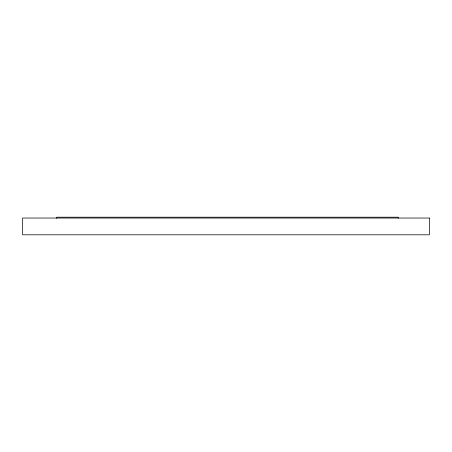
<?xml version="1.0" encoding="UTF-8"?>
<svg xmlns="http://www.w3.org/2000/svg" width="452" height="452" viewBox="0 0 452 452"><rect width="100%" height="100%" fill="white"/><g stroke="black" fill="none" stroke-linecap="round" stroke-linejoin="round"><path stroke-width="0.68" d="M398.263 218.197L398.263 217.203L56.703 217.203L56.703 218.322M429.4 218.039L22.6 218.039L22.6 234.797L429.4 234.797L429.4 218.039"/></g></svg>
